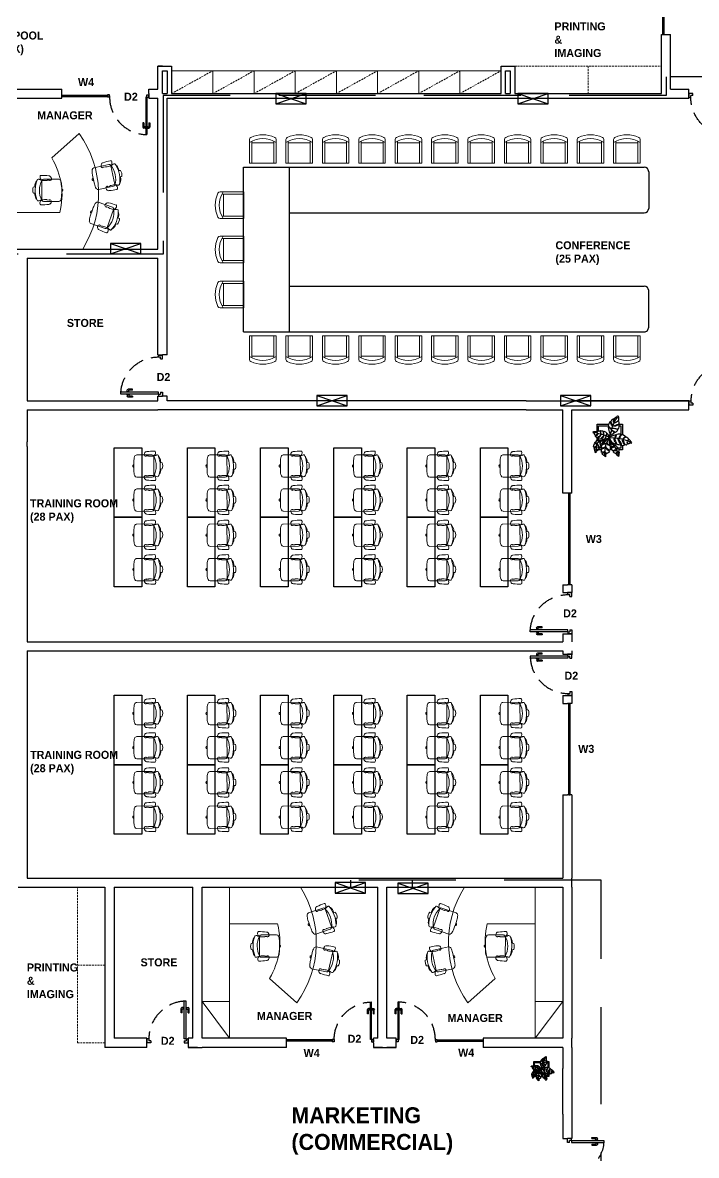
# Model space of a CAD drawing. Header units: inches. Extents: x 482566 to 494966, y -26460 to -22226.
# Drawn here: x 485092 to 485754, y -25098 to -23984 of the extents above; entities that cross this region are included whole.
import ezdxf
from ezdxf.enums import TextEntityAlignment as Align

# ---------------------------------------------------------------- set-up
doc = ezdxf.new("R2010")
doc.units = ezdxf.units.IN
doc.header["$LTSCALE"] = 15
doc.header["$MEASUREMENT"] = 0
for name, pattern in [('DASHED', [0.75, 0.5, -0.25]), ('HIDDEN2', [0.1875, 0.125, -0.0625]), ('TRATTEGGIATA2', [9.525, 6.35, -3.175])]:
    doc.linetypes.add(name, pattern=pattern)
for name, color, linetype in [('_new', 212, 'Continuous'), ('Ceco.NET 17', 3, 'Continuous'), ('GLAZING', 4, 'Continuous'), ('I-DOORS', 104, 'Continuous'), ('I-FURN', 4, 'Continuous'), ('I-WALL-IN', 3, 'Continuous'), ('SUI GAS LINE', 30, 'TRATTEGGIATA2')]:
    doc.layers.add(name, color=color, linetype=linetype)
doc.layers.add('A-furniture', color=50, linetype='Continuous', lineweight=9)
doc.layers.add('I-ANNO-TEXT', color=7, linetype='Continuous', lineweight=18)
doc.styles.add('ISO', font='ISO', dxfattribs={"width": 0.85})
doc.styles.add('MICRO', font='')
doc.styles.get('MICRO').set_extended_font_data('MicrogrammaSSi', bold=True)

# ---------------------------------------------------------------- blocks, each defined once
blk = doc.blocks.new('A$C6A0E07C9')
at = {"layer": 'A-furniture'}
for p, q in [((-0.214, 0.272), (0.118, 0.288)), ((-0.008, 0.248), (-0.011, 0.243)), ((0.038, 0.251), (-0.003, 0.25)), ((0.042, 0.251), (0.045, 0.247)), ((0.159, 0.25), (0.179, -0.167)), ((-0.291, 0.02), (-0.289, 0.029)), ((-0.288, 0.01), (-0.291, 0.02)), ((-0.289, 0.029), (-0.284, 0.038)), ((-0.282, 0.002), (-0.288, 0.01)), ((-0.284, 0.038), (-0.276, 0.044)), ((-0.274, -0.003), (-0.282, 0.002)), ((-0.276, 0.044), (-0.267, 0.046)), ((-0.269, 0.177), (-0.266, 0.205)), ((-0.012, 0.242), (-0.025, 0.242)), ((-0.011, 0.243), (-0.012, 0.242)), ((-0.011, 0.243), (-0.011, 0.243)), ((0.045, 0.247), (0.046, 0.246)), ((0.046, 0.246), (0.048, 0.245)), ((0.048, 0.245), (0.048, 0.245)), ((0.315, 0.121), (0.306, 0.12)), ((0.313, 0.121), (0.347, 0.116)), ((0.315, 0.152), (0.319, 0.129)), ((0.351, 0.113), (0.36, 0.088)), ((0.364, 0.015), (0.358, -0.011)), ((0.36, 0.088), (0.366, 0.051)), ((0.366, 0.051), (0.364, 0.015)), ((-0.264, -0.004), (-0.274, -0.003)), ((-0.189, -0.217), (0.143, -0.2)), ((0.009, -0.176), (-0.004, -0.177)), ((0.009, -0.176), (0.009, -0.176)), ((0.01, -0.176), (0.009, -0.176)), ((0.013, -0.182), (0.01, -0.176)), ((0.059, -0.18), (0.018, -0.183)), ((0.063, -0.179), (0.066, -0.175)), ((0.066, -0.175), (0.067, -0.174)), ((0.067, -0.174), (0.069, -0.173)), ((0.069, -0.173), (0.069, -0.173)), ((0.296, -0.147), (0.284, -0.159)), ((0.311, -0.022), (0.322, -0.023)), ((0.32, -0.023), (0.355, -0.015)), ((0.355, -0.015), (0.356, -0.013)), ((0.356, -0.013), (0.358, -0.011))]:
    blk.add_line(p, q, dxfattribs=at)
for centre, radius, start, end in [((-0.21, 0.223), 0.0487, 94.526, 161.0109), ((0.027, 0.278), 0.0792, 129.4999, 189.1152), ((-0.022, 0.271), 0.0292, 192.0047, 264.4409), ((0.007, 0.283), 0.0635, 94.0792, 117.5938), ((-0.004, 0.244), 0.00623, 84.8455, 131.3174), ((0.224, -0.892), 1.257, 92.3594, 100.1757), ((0.037, 0.241), 0.0101, 64.5281, 88.6391), ((0.001, 1.553), 1.309, 272.0899, 276.676), ((0.117, 0.241), 0.0463, 34.0902, 88.4441), ((0.149, 0.274), 0.0211, 279.8693, 313.3434), ((-0.249, 0.025), 0.471, 334.5973, 30.9732), ((0.17, 0.245), 0.0129, 130.1366, 158.0173), ((0.187, 0.181), 0.0779, 100.0525, 108.2672), ((0.108, 0.326), 0.0879, 309.6726, 333.0223), ((0.172, 0.345), 0.0192, 28.1256, 89.2436), ((-1.125, 2.793), 2.849, 297.1157, 298.0695), ((-0.92, -0.013), 1.143, 14.0931, 15.0056), ((0.121, 0.323), 0.0749, 330.3794, 24.513), ((0.234, 0.223), 0.0597, 72.5282, 107.7011), ((0.195, 0.222), 0.0806, 25.5198, 45.5387), ((-0.301, 0.026), 0.614, 339.6108, 22.0467), ((0.128, 0.125), 0.189, 8.0925, 40.8276), ((0.182, 0.142), 0.452, 175.5289, 182.0991), ((72.219, 3.627), 72.574, 182.76527, 182.92488), ((0.594, -0.035), 0.893, 162.1203, 164.4323), ((0.31, 0.129), 0.0088, 301.088, 3.1667), ((0.347, 0.111), 0.00513, 22.8184, 91.0076), ((0.081, -0.062), 0.341, 182.481, 200.7553), ((-0.186, -0.16), 0.0572, 202.8821, 266.1169), ((0.052, -0.207), 0.0792, 176.5782, 236.1936), ((0.002, -0.206), 0.0292, 101.2525, 173.6887), ((0.017, -0.177), 0.00623, 234.376, 280.848), ((0.058, -0.17), 0.0101, 277.0543, 301.1654), ((0.152, -1.479), 1.309, 89.0174, 93.6036), ((0.138, -0.155), 0.0449, 276.7939, 330.1521), ((0.172, -0.191), 0.0211, 52.3501, 85.8241), ((0.197, -0.155), 0.0211, 212.6602, 229.0352), ((0.163, -0.292), 0.122, 63.0548, 80.6357), ((0.136, -0.248), 0.0879, 32.6712, 56.0209), ((-0.92, -0.013), 1.143, 350.6964, 351.6126), ((0.149, -0.244), 0.0749, 341.1805, 35.314), ((0.324, 0.055), 0.26, 246.1539, 250.8174), ((0.249, -0.153), 0.0392, 254.2998, 275.9911), ((0.254, -0.14), 0.0518, 269.3553, 293.3788), ((0.116, -0.038), 0.211, 328.6962, 1.8079), ((0.318, -0.031), 0.00903, 2.1237, 63.3709), ((0.031, -0.214), 0.0635, 248.0997, 271.6142), ((0.131, 0.976), 1.257, 265.5178, 273.334), ((0.202, -0.26), 0.0192, 276.4498, 337.5679)]:
    blk.add_arc(centre, radius, start, end, dxfattribs=at)
blk = doc.blocks.new('205')
at = {"layer": 'A-furniture'}
for p, q in [((-290, 207), (-290, -310)), ((-240, 168), (-240, -310)), ((-240, 130), (240, 130)), ((240, -310), (240, 168)), ((290, -310), (290, 207)), ((-290, -310), (290, -310))]:
    blk.add_line(p, q, dxfattribs=at)
for centre, radius, start, end in [((-240, 207), 50, 114.9011, 180), ((0, -310), 620, 65.0989, 114.9011), ((240, 207), 50, 360, 65.0989), ((0, -310), 535, 57.1763, 122.8237)]:
    blk.add_arc(centre, radius, start, end, dxfattribs=at)
at = {"layer": 'A-furniture', "style": 'ISO', "width": 0.85, "flags": 3}
blk.add_attdef('KAB', text='', height=100, dxfattribs=at).set_placement((0, 0), align=Align.CENTER)
blk = doc.blocks.new('*U164')
at = {"layer": 'A-furniture'}
for p, q in [((2.5, -0.6), (2.5, 0)), ((3.3, -0.6), (0, -0.6)), ((0.8, -0.6), (0.8, -1.65)), ((1.992, -1.476), (2.525, -2.072))]:
    blk.add_line(p, q, dxfattribs=at)
at = {"layer": 'A-furniture', "linetype": 'HIDDEN2'}
blk.add_line((2.5, 0), (3.3, -0.6), dxfattribs=at)
at = {"layer": 'A-furniture'}
for centre, radius, start, end in [((1.189, -0.145), 1.554, 255.5214, 301.111), ((1.204, -0.234), 2.264, 237.868, 305.7215)]:
    blk.add_arc(centre, radius, start, end, dxfattribs=at)
for p, rotation in [((1.323, -1.428), 86.85652716130764), ((0.691, -2.585), 248.0226334994808), ((1.546, -2.651), 279.5773348211345)]:
    blk.add_blockref('A$C6A0E07C9', p, dxfattribs=dict(at, rotation=rotation))
blk = doc.blocks.new('glass doors- 900')
for p, q in [((387081, -14355), (387070, -14355)), ((387070, -14408), (387070, -14355)), ((387081, -15046), (387081, -14225)), ((387102, -15046), (387102, -14226)), ((387102, -14355), (387113, -14355)), ((387113, -14408), (387113, -14355)), ((387017, -14483), (387017, -14387)), ((387038, -14483), (387017, -14483)), ((387070, -14366), (387038, -14366)), ((387038, -14483), (387038, -14398)), ((387070, -14398), (387038, -14398)), ((387081, -14408), (387070, -14408)), ((387102, -14408), (387113, -14408)), ((387113, -14366), (387145, -14366)), ((387113, -14398), (387145, -14398)), ((387145, -14483), (387145, -14398)), ((387145, -14483), (387167, -14483)), ((387167, -14483), (387167, -14387)), ((387038, -15046), (387038, -15093)), ((387081, -15046), (387038, -15046)), ((387081, -15093), (387038, -15093)), ((387081, -15046), (387081, -15093)), ((387081, -15046), (387081, -15093)), ((387081, -15046), (387102, -15046)), ((387895, -15046), (387895, -15093)), ((387895, -15046), (387895, -15093)), ((387895, -15046), (387895, -15046)), ((387895, -15046), (387938, -15046)), ((387895, -15093), (387938, -15093)), ((387938, -15046), (387938, -15093))]:
    blk.add_line(p, q)
at = {"linetype": 'DASHED', "ltscale": 50}
blk.add_arc((387070, -15050), 825, 358.6028, 89.255, dxfattribs=at)
for centre, start, end in [((387038, -14387), 90, 180), ((387145, -14387), 0, 90)]:
    blk.add_arc(centre, 21.4, start, end)
blk = doc.blocks.new('door 1')
for p, q in [((86, 0), (0, 0)), ((0, -90), (0, 0)), ((86, -43), (86, 0)), ((814, 0), (900, 0)), ((814, -43), (814, 0)), ((900, -90), (900, 0)), ((43, -90), (0, -90)), ((86, -43), (43, -43)), ((43, -90), (43, -43)), ((43, -90), (43, -43)), ((43, -90), (43, -911)), ((43, -90), (86, -90)), ((86, -90), (86, -909)), ((814, -43), (857, -43)), ((857, -90), (857, -43)), ((857, -90), (857, -43)), ((857, -90), (900, -90)), ((857, -90), (857, -90)), ((-21, -652), (-21, -749)), ((0, -652), (-21, -652)), ((0, -652), (0, -738)), ((32, -738), (0, -738)), ((32, -727), (32, -781)), ((43, -727), (32, -727)), ((86, -727), (96, -727)), ((96, -727), (96, -781)), ((96, -738), (129, -738)), ((129, -652), (129, -738)), ((129, -652), (150, -652)), ((150, -652), (150, -749)), ((32, -770), (0, -770)), ((43, -781), (32, -781)), ((86, -781), (96, -781)), ((96, -770), (129, -770))]:
    blk.add_line(p, q)
at = {"linetype": 'DASHED', "ltscale": 50}
blk.add_arc((32, -86), 825, 270.745, 1.3972, dxfattribs=at)
for centre, start, end in [((0, -749), 180, 270), ((129, -749), 270, 0)]:
    blk.add_arc(centre, 21.4, start, end)
blk = doc.blocks.new('pivot door')
blk.add_line((-188253, -329835), (-188265, -329835))
at = {"layer": 'I-DOORS', "rotation": 180}
blk.add_blockref('door 1', (-188253, -329835), dxfattribs=at)
blk = doc.blocks.new('solid door-1500')
for p, q in [((410430, -4306), (410430, -4209)), ((410484, -4188), (410452, -4188)), ((410484, -4231), (410484, -4177)), ((410495, -4177), (410484, -4177)), ((410495, -4754), (410495, -4047)), ((410537, -4754), (410537, -4047)), ((410537, -4177), (410548, -4177)), ((410548, -4231), (410548, -4177)), ((410548, -4188), (410580, -4188)), ((410602, -4306), (410602, -4209)), ((411802, -4306), (411802, -4209)), ((411855, -4188), (411823, -4188)), ((411866, -4177), (411855, -4177)), ((411855, -4231), (411855, -4177)), ((411866, -4754), (411866, -4047)), ((411909, -4754), (411909, -4047)), ((411909, -4177), (411920, -4177)), ((411920, -4231), (411920, -4177)), ((411920, -4188), (411952, -4188)), ((411973, -4306), (411973, -4209)), ((410452, -4306), (410430, -4306)), ((410484, -4220), (410452, -4220)), ((410452, -4306), (410452, -4220)), ((410495, -4231), (410484, -4231)), ((410537, -4231), (410548, -4231)), ((410548, -4220), (410580, -4220)), ((410580, -4306), (410580, -4220)), ((410580, -4306), (410602, -4306)), ((411823, -4306), (411802, -4306)), ((411855, -4220), (411823, -4220)), ((411823, -4306), (411823, -4220)), ((411866, -4231), (411855, -4231)), ((411909, -4231), (411920, -4231)), ((411920, -4220), (411952, -4220)), ((411952, -4306), (411952, -4220)), ((411952, -4306), (411973, -4306)), ((410495, -4754), (410452, -4754)), ((410452, -4754), (410452, -4844)), ((410452, -4844), (410464, -4844)), ((410537, -4844), (410452, -4844)), ((410495, -4754), (410537, -4754)), ((410495, -4754), (410495, -4801)), ((410495, -4754), (410495, -4801)), ((410537, -4801), (410495, -4801)), ((410537, -4801), (410537, -4844)), ((411909, -4754), (411866, -4754)), ((411866, -4801), (411866, -4844)), ((411866, -4801), (411909, -4801)), ((411866, -4844), (411952, -4844)), ((411909, -4754), (411909, -4801)), ((411909, -4754), (411909, -4801)), ((411909, -4754), (411952, -4754)), ((411952, -4844), (411940, -4844)), ((411952, -4754), (411952, -4844))]:
    blk.add_line(p, q)
for points in [[(410495, -4047), (410537, -4047)], [(411909, -4047), (411866, -4047)]]:
    blk.add_lwpolyline(points)
for centre, start, end in [((410452, -4209), 90, 180), ((410580, -4209), 0, 90), ((411823, -4209), 90, 180), ((411952, -4209), 0, 90)]:
    blk.add_arc(centre, 21.4, start, end)
at = {"linetype": 'DASHED', "ltscale": 50}
for centre, start, end in [((410495, -4754), 0, 86.5254), ((411909, -4754), 93.4746, 180)]:
    blk.add_arc(centre, 707, start, end, dxfattribs=at)
blk = doc.blocks.new('Drawing10')
at = {"layer": 'Ceco.NET 17', "color": 7}
for p, q in [((-0.02, 0.263), (-0.059, 0.273)), ((0.029, 0.247), (-0.02, 0.263)), ((0.07, 0.24), (0.029, 0.247)), ((0.103, 0.231), (0.07, 0.24)), ((0.156, 0.21), (0.103, 0.231)), ((0.189, 0.199), (0.156, 0.21))]:
    blk.add_line(p, q, dxfattribs=at)
for points in [[(0, 0.276), (0, 0.4), (0.182, 0.4)], [(0.025, 0.293), (0.025, 0.375), (0.175, 0.375)], [(0.206, 0.225), (0.234, 0.312), (0.243, 0.364), (0.261, 0.413), (0.297, 0.476), (0.326, 0.508)], [(0.224, 0.4), (0.232, 0.4)], [(0.237, 0.375), (0.242, 0.375)], [(0.259, 0.375), (0.295, 0.375)], [(0.338, 0.4), (0.4, 0.4), (0.4, 0.232)], [(0.348, 0.375), (0.375, 0.375), (0.375, 0.24)], [(0, 0.23), (0, 0.238)], [(0, 0.142), (0, 0.191)], [(0.025, 0.19), (0.025, 0.202)], [(0.191, 0.189), (0.191, 0.164), (0.19, 0.141), (0.192, 0.118), (0.197, 0.094), (0.2, 0.079), (0.194, 0.076), (0.179, 0.082), (0.168, 0.093), (0.161, 0.107), (0.154, 0.102), (0.16, 0.091), (0.17, 0.076), (0.189, 0.069), (0.204, 0.057), (0.205, 0.04), (0.208, 0.023), (0.207, 0.007), (0.202, -0.007), (0.191, -0.008), (0.166, 0.008), (0.152, 0.026), (0.139, 0.043), (0.134, 0.037), (0.142, 0.022), (0.155, 0.007), (0.177, -0.01), (0.191, -0.021), (0.193, -0.032), (0.183, -0.043), (0.173, -0.051), (0.157, -0.061), (0.142, -0.052), (0.13, -0.036), (0.12, -0.034), (0.124, -0.043), (0.137, -0.054), (0.149, -0.063), (0.148, -0.067), (0.134, -0.077), (0.132, -0.096), (0.132, -0.113), (0.12, -0.102), (0.105, -0.09), (0.089, -0.075), (0.081, -0.058), (0.084, -0.048), (0.105, -0.042), (0.116, -0.037), (0.111, -0.031), (0.094, -0.037), (0.081, -0.04), (0.072, -0.043), (0.072, -0.025), (0.072, -0.007), (0.072, 0.008), (0.082, 0.015), (0.108, 0.023), (0.117, 0.031), (0.121, 0.039), (0.112, 0.035), (0.102, 0.028), (0.084, 0.025), (0.072, 0.035), (0.072, 0.055), (0.078, 0.07), (0.087, 0.087), (0.099, 0.088), (0.124, 0.093), (0.14, 0.094), (0.135, 0.098), (0.121, 0.099), (0.102, 0.098), (0.098, 0.102), (0.103, 0.108), (0.116, 0.119), (0.13, 0.132), (0.191, 0.189)], [(0.185, 0.178), (0.165, 0.136), (0.14, 0.087), (0.126, 0.037), (0.12, -0.01), (0.114, -0.055), (0.117, -0.082), (0.127, -0.102)], [(0.212, 0.19), (0.269, 0.184), (0.331, 0.182), (0.383, 0.173), (0.451, 0.152), (0.511, 0.127), (0.529, 0.115)], [(0.375, 0.234), (0.375, 0.222)], [(0.126, 0.15), (0.09, 0.139), (0.044, 0.125), (0.007, 0.107), (-0.008, 0.075), (-0.019, 0.031), (-0.023, -0.012)], [(0.072, 0), (0.018, 0)], [(0.025, 0.134), (0.025, 0.169)], [(0.025, 0.03), (0.025, 0.042)], [(0.11, 0.025), (0.029, 0.025)], [(0.153, 0.025), (0.14, 0.025)], [(0.179, 0), (0.164, 0)], [(0.235, 0), (0.204, 0)], [(0.231, 0.025), (0.207, 0.025)], [(0.218, 0.108), (0.265, 0.06), (0.283, 0.028), (0.312, -0.014), (0.323, -0.05), (0.331, -0.093)], [(0.315, 0), (0.309, 0)], [(0.318, 0.025), (0.311, 0.025)], [(0.375, 0.099), (0.375, 0.025), (0.33, 0.025)], [(0.4, 0.068), (0.4, 0), (0.342, 0)]]:
    blk.add_lwpolyline(points, dxfattribs=at)
for points in [[(0.331, 0.528), (0.32, 0.524), (0.312, 0.519), (0.305, 0.512), (0.303, 0.502), (0.302, 0.488), (0.297, 0.489), (0.297, 0.5), (0.294, 0.505), (0.289, 0.504), (0.28, 0.496), (0.271, 0.491), (0.266, 0.483), (0.266, 0.466), (0.266, 0.443), (0.266, 0.43), (0.262, 0.426), (0.26, 0.433), (0.259, 0.456), (0.261, 0.479), (0.255, 0.482), (0.243, 0.473), (0.234, 0.468), (0.226, 0.462), (0.22, 0.453), (0.218, 0.439), (0.225, 0.417), (0.233, 0.398), (0.243, 0.379), (0.242, 0.371), (0.236, 0.375), (0.232, 0.386), (0.223, 0.402), (0.212, 0.423), (0.209, 0.437), (0.198, 0.435), (0.188, 0.417), (0.184, 0.408), (0.18, 0.396), (0.174, 0.372), (0.189, 0.355), (0.203, 0.347), (0.221, 0.334), (0.227, 0.323), (0.23, 0.315), (0.224, 0.319), (0.217, 0.33), (0.2, 0.34), (0.183, 0.352), (0.174, 0.355), (0.174, 0.348), (0.177, 0.325), (0.183, 0.3), (0.19, 0.282), (0.203, 0.266), (0.203, 0.253), (0.194, 0.21), (0.213, 0.227), (0.233, 0.24), (0.269, 0.267), (0.269, 0.27), (0.26, 0.283), (0.237, 0.295), (0.233, 0.306), (0.241, 0.302), (0.265, 0.293), (0.279, 0.277), (0.288, 0.276), (0.289, 0.275), (0.292, 0.278), (0.308, 0.291), (0.319, 0.301), (0.325, 0.309), (0.32, 0.318), (0.302, 0.321), (0.281, 0.325), (0.255, 0.331), (0.243, 0.335), (0.248, 0.336), (0.269, 0.337), (0.297, 0.331), (0.325, 0.325), (0.335, 0.326), (0.341, 0.338), (0.345, 0.361), (0.349, 0.379), (0.349, 0.394), (0.332, 0.39), (0.302, 0.376), (0.276, 0.372), (0.258, 0.37), (0.259, 0.376), (0.278, 0.377), (0.297, 0.384), (0.318, 0.394), (0.338, 0.4), (0.346, 0.41), (0.345, 0.427), (0.343, 0.446), (0.323, 0.442), (0.306, 0.43), (0.285, 0.42), (0.272, 0.42), (0.286, 0.427), (0.309, 0.438), (0.328, 0.452), (0.34, 0.456), (0.34, 0.479), (0.34, 0.499), (0.34, 0.512), (0.336, 0.519)], [(-0.066, 0.275), (-0.059, 0.28), (-0.052, 0.283), (-0.038, 0.283), (-0.021, 0.284), (-0.008, 0.285), (-0.001, 0.28), (0.001, 0.27), (0.005, 0.258), (0.009, 0.257), (0.006, 0.266), (0.004, 0.277), (0.005, 0.287), (0.009, 0.289), (0.02, 0.292), (0.03, 0.295), (0.038, 0.296), (0.048, 0.289), (0.052, 0.271), (0.055, 0.257), (0.057, 0.245), (0.063, 0.247), (0.06, 0.265), (0.055, 0.282), (0.051, 0.293), (0.049, 0.298), (0.052, 0.3), (0.067, 0.298), (0.08, 0.297), (0.093, 0.295), (0.094, 0.279), (0.097, 0.261), (0.102, 0.245), (0.103, 0.236), (0.107, 0.232), (0.109, 0.237), (0.105, 0.253), (0.1, 0.268), (0.099, 0.281), (0.103, 0.293), (0.109, 0.29), (0.118, 0.283), (0.131, 0.278), (0.144, 0.268), (0.147, 0.25), (0.145, 0.229), (0.148, 0.216), (0.151, 0.222), (0.151, 0.232), (0.15, 0.246), (0.151, 0.254), (0.149, 0.261), (0.153, 0.261), (0.16, 0.255), (0.17, 0.243), (0.175, 0.232), (0.184, 0.219), (0.192, 0.204), (0.184, 0.192), (0.172, 0.182), (0.164, 0.173), (0.153, 0.168), (0.138, 0.166), (0.128, 0.169), (0.131, 0.178), (0.139, 0.192), (0.144, 0.201), (0.145, 0.207), (0.136, 0.207), (0.13, 0.198), (0.123, 0.175), (0.119, 0.165), (0.113, 0.16), (0.101, 0.159), (0.086, 0.159), (0.076, 0.16), (0.07, 0.168), (0.077, 0.18), (0.094, 0.197), (0.105, 0.21), (0.108, 0.221), (0.104, 0.225), (0.097, 0.212), (0.086, 0.2), (0.075, 0.19), (0.066, 0.176), (0.059, 0.166), (0.051, 0.163), (0.037, 0.164), (0.027, 0.167), (0.011, 0.182), (0.024, 0.189), (0.046, 0.208), (0.056, 0.22), (0.06, 0.228), (0.061, 0.236), (0.054, 0.234), (0.048, 0.221), (0.034, 0.207), (0.02, 0.2), (0.006, 0.19), (-0.006, 0.192), (-0.016, 0.199), (-0.022, 0.206), (-0.025, 0.215), (-0.009, 0.225), (0.006, 0.233), (0.015, 0.242), (0.01, 0.245), (0, 0.238), (-0.011, 0.232), (-0.025, 0.222), (-0.03, 0.223), (-0.033, 0.231), (-0.041, 0.249), (-0.053, 0.26), (-0.063, 0.271)], [(0.547, 0.11), (0.54, 0.118), (0.532, 0.126), (0.525, 0.137), (0.516, 0.148), (0.509, 0.156), (0.5, 0.156), (0.49, 0.152), (0.48, 0.141), (0.478, 0.146), (0.486, 0.156), (0.5, 0.159), (0.5, 0.166), (0.494, 0.172), (0.48, 0.183), (0.468, 0.192), (0.455, 0.2), (0.441, 0.194), (0.428, 0.187), (0.419, 0.178), (0.411, 0.169), (0.405, 0.172), (0.414, 0.183), (0.423, 0.191), (0.434, 0.198), (0.441, 0.202), (0.446, 0.208), (0.437, 0.213), (0.416, 0.227), (0.401, 0.232), (0.387, 0.234), (0.37, 0.217), (0.362, 0.2), (0.351, 0.184), (0.342, 0.185), (0.354, 0.197), (0.36, 0.213), (0.369, 0.226), (0.376, 0.235), (0.375, 0.241), (0.365, 0.245), (0.35, 0.245), (0.332, 0.242), (0.31, 0.239), (0.301, 0.227), (0.293, 0.205), (0.288, 0.186), (0.284, 0.196), (0.291, 0.218), (0.295, 0.226), (0.297, 0.231), (0.293, 0.234), (0.278, 0.23), (0.257, 0.222), (0.245, 0.217), (0.23, 0.21), (0.219, 0.207), (0.193, 0.203), (0.197, 0.184), (0.202, 0.158), (0.211, 0.143), (0.223, 0.13), (0.23, 0.115), (0.248, 0.106), (0.267, 0.098), (0.294, 0.089), (0.297, 0.095), (0.294, 0.111), (0.284, 0.125), (0.273, 0.14), (0.267, 0.158), (0.267, 0.172), (0.271, 0.174), (0.277, 0.171), (0.277, 0.152), (0.288, 0.135), (0.296, 0.124), (0.305, 0.103), (0.306, 0.087), (0.325, 0.084), (0.344, 0.081), (0.362, 0.076), (0.368, 0.082), (0.366, 0.093), (0.354, 0.119), (0.344, 0.135), (0.336, 0.148), (0.328, 0.168), (0.334, 0.172), (0.346, 0.152), (0.358, 0.13), (0.373, 0.107), (0.377, 0.091), (0.376, 0.078), (0.383, 0.072), (0.403, 0.068), (0.412, 0.067), (0.426, 0.069), (0.43, 0.074), (0.422, 0.085), (0.416, 0.103), (0.405, 0.125), (0.401, 0.139), (0.401, 0.148), (0.407, 0.147), (0.411, 0.135), (0.419, 0.116), (0.427, 0.095), (0.438, 0.082), (0.454, 0.076), (0.462, 0.078), (0.473, 0.085), (0.479, 0.096), (0.47, 0.116), (0.474, 0.124), (0.478, 0.112), (0.485, 0.101), (0.49, 0.094), (0.501, 0.098), (0.515, 0.102), (0.524, 0.106), (0.537, 0.105)], [(-0.02, -0.051), (-0.027, -0.031), (-0.033, -0.013), (-0.042, 0.014), (-0.044, 0.024), (-0.029, 0.039), (-0.019, 0.044), (-0.016, 0.05), (-0.023, 0.049), (-0.034, 0.045), (-0.042, 0.037), (-0.049, 0.037), (-0.053, 0.049), (-0.049, 0.062), (-0.045, 0.089), (-0.037, 0.094), (-0.019, 0.097), (-0.004, 0.096), (0, 0.099), (-0.007, 0.101), (-0.027, 0.105), (-0.039, 0.105), (-0.037, 0.111), (-0.028, 0.119), (-0.014, 0.13), (-0.001, 0.143), (0.017, 0.14), (0.033, 0.129), (0.045, 0.128), (0.038, 0.133), (0.027, 0.138), (0.027, 0.145), (0.037, 0.147), (0.069, 0.152), (0.123, 0.156), (0.151, 0.158), (0.123, 0.138), (0.091, 0.116), (0.071, 0.087), (0.054, 0.088), (0.05, 0.102), (0.057, 0.122), (0.054, 0.125), (0.046, 0.111), (0.044, 0.093), (0.051, 0.08), (0.055, 0.068), (0.049, 0.052), (0.039, 0.035), (0.025, 0.043), (0.021, 0.065), (0.012, 0.088), (0.004, 0.093), (0.009, 0.078), (0.014, 0.06), (0.016, 0.044), (0.023, 0.032), (0.031, 0.023), (0.024, 0.008), (0.015, -0.005), (0.009, -0.013), (0, 0), (-0.004, 0.026), (-0.01, 0.039), (-0.012, 0.029), (-0.007, 0.004), (-0.004, -0.007), (0.003, -0.017), (-0.011, -0.021), (-0.018, -0.023)], [(0.203, 0.147), (0.221, 0.112), (0.237, 0.101), (0.268, 0.081), (0.273, 0.073), (0.272, 0.067), (0.27, 0.056), (0.274, 0.051), (0.278, 0.064), (0.283, 0.071), (0.29, 0.066), (0.298, 0.059), (0.31, 0.052), (0.313, 0.037), (0.311, 0.023), (0.307, 0.007), (0.31, -0.006), (0.316, 0), (0.315, 0.011), (0.318, 0.027), (0.322, 0.035), (0.327, 0.03), (0.335, 0.013), (0.345, -0.005), (0.344, -0.017), (0.333, -0.03), (0.322, -0.044), (0.33, -0.043), (0.337, -0.033), (0.348, -0.031), (0.349, -0.048), (0.344, -0.067), (0.339, -0.086), (0.335, -0.104), (0.312, -0.083), (0.306, -0.071), (0.299, -0.066), (0.302, -0.055), (0.313, -0.049), (0.315, -0.041), (0.306, -0.046), (0.294, -0.053), (0.291, -0.06), (0.279, -0.055), (0.266, -0.047), (0.255, -0.032), (0.269, -0.019), (0.287, -0.014), (0.3, -0.011), (0.299, -0.004), (0.286, -0.007), (0.271, -0.009), (0.256, -0.017), (0.247, -0.019), (0.238, -0.009), (0.233, 0.008), (0.233, 0.019), (0.228, 0.033), (0.237, 0.041), (0.256, 0.042), (0.265, 0.044), (0.264, 0.049), (0.256, 0.047), (0.236, 0.046), (0.228, 0.045), (0.222, 0.073), (0.216, 0.101), (0.206, 0.131)]]:
    blk.add_lwpolyline(points, close=True, dxfattribs=at)
for radius, start, end in [(0.152, 66.8462, 69.1635), (0.152, 207.3985, 208.1983), (0.11, 239.4978, 242.4297), (0.11, 256.133, 263.4421)]:
    blk.add_arc((0.19, 0.193), radius, start, end, dxfattribs=at)

msp = doc.modelspace()

# ---------------------------------------------------------------- linework, layer by layer
at = {"ltscale": 3}
for p, q in [((485370.4, -24053.4), (485340.6, -24053.4)), ((485340.6, -24053.4), (485340.6, -24063.6)), ((485340.6, -24063.6), (485370.4, -24053.4)), ((485370.4, -24053.4), (485340.6, -24053.4)), ((485340.6, -24053.4), (485370.4, -24063.6)), ((485370.4, -24063.6), (485370.4, -24053.4)), ((485608.4, -24053.4), (485578.6, -24053.4)), ((485578.6, -24053.4), (485578.6, -24063.6)), ((485578.6, -24063.6), (485608.4, -24053.4)), ((485608.4, -24053.4), (485578.6, -24053.4)), ((485578.6, -24053.4), (485608.4, -24063.6)), ((485608.4, -24063.6), (485608.4, -24053.4)), ((485340.6, -24063.6), (485370.4, -24063.6)), ((485578.6, -24063.6), (485608.4, -24063.6)), ((485207.9, -24200.9), (485178.1, -24200.9)), ((485178.1, -24200.9), (485178.1, -24211.1)), ((485178.1, -24211.1), (485207.9, -24200.9)), ((485207.9, -24200.9), (485178.1, -24200.9)), ((485178.1, -24200.9), (485207.9, -24211.1)), ((485207.9, -24211.1), (485207.9, -24200.9)), ((485178.1, -24211.1), (485207.9, -24211.1)), ((485410.9, -24350.4), (485381.1, -24350.4)), ((485381.1, -24350.4), (485381.1, -24360.6)), ((485381.1, -24360.6), (485410.9, -24350.4)), ((485410.9, -24350.4), (485381.1, -24350.4)), ((485381.1, -24350.4), (485410.9, -24360.6)), ((485410.9, -24360.6), (485410.9, -24350.4)), ((485650.4, -24350.4), (485620.6, -24350.4)), ((485620.6, -24350.4), (485620.6, -24360.6)), ((485620.6, -24360.6), (485650.4, -24350.4)), ((485650.4, -24350.4), (485620.6, -24350.4)), ((485620.6, -24350.4), (485650.4, -24360.6)), ((485650.4, -24360.6), (485650.4, -24350.4)), ((485381.1, -24360.6), (485410.9, -24360.6)), ((485620.6, -24360.6), (485650.4, -24360.6)), ((485428.9, -24829.9), (485399.1, -24829.9)), ((485399.1, -24829.9), (485399.1, -24840.1)), ((485399.1, -24840.1), (485428.9, -24829.9)), ((485428.9, -24829.9), (485399.1, -24829.9)), ((485399.1, -24829.9), (485428.9, -24840.1)), ((485428.9, -24840.1), (485428.9, -24829.9)), ((485490.4, -24830.4), (485460.6, -24830.4)), ((485460.6, -24830.4), (485460.6, -24840.6)), ((485460.6, -24840.6), (485490.4, -24830.4)), ((485490.4, -24830.4), (485460.6, -24830.4)), ((485460.6, -24830.4), (485490.4, -24840.6)), ((485490.4, -24840.6), (485490.4, -24830.4)), ((485399.1, -24840.1), (485428.9, -24840.1)), ((485460.6, -24840.6), (485490.4, -24840.6))]:
    msp.add_line(p, q, dxfattribs=at)
at = {"layer": '_new', "elevation": 6.9}
msp.add_lwpolyline([(485238.2, -24053.5), (485562.2, -24053.5)], dxfattribs=at)
at = {"layer": 'A-furniture', "linetype": 'HIDDEN2'}
for p, q in [((485238.2, -24053.5, 6.9), (485278.7, -24031, 6.9)), ((485278.7, -24053.5, 6.9), (485319.2, -24031, 6.9)), ((485319.2, -24053.5, 6.9), (485359.7, -24031, 6.9)), ((485359.7, -24053.5, 6.9), (485400.2, -24031, 6.9)), ((485400.2, -24053.5, 6.9), (485440.7, -24031, 6.9)), ((485440.7, -24053.5, 6.9), (485481.2, -24031, 6.9)), ((485481.2, -24053.5, 6.9), (485521.7, -24031, 6.9)), ((485521.7, -24053.5, 6.9), (485562.2, -24031, 6.9))]:
    msp.add_line(p, q, dxfattribs=at)
at = {"layer": 'A-furniture', "linetype": 'HIDDEN2', "elevation": 6.9}
for points in [[(485575.7, -24026.5), (485719.9, -24026.5)], [(485647.8, -24026.5), (485647.8, -24053.5)], [(485145.6, -24987.5), (485145.6, -24834.5)], [(485145.6, -24911), (485172.6, -24911)], [(485145.6, -24987.5), (485172.6, -24987.5)]]:
    msp.add_lwpolyline(points, dxfattribs=at)
at = {"layer": 'A-furniture', "elevation": 6.9}
for points in [[(485278.7, -24053.5), (485278.7, -24031), (485238.2, -24031), (485238.2, -24053.5)], [(485319.2, -24053.5), (485319.2, -24031), (485278.7, -24031), (485278.7, -24053.5)], [(485359.7, -24053.5), (485359.7, -24031), (485319.2, -24031), (485319.2, -24053.5)], [(485400.2, -24053.5), (485400.2, -24031), (485359.7, -24031), (485359.7, -24053.5)], [(485440.7, -24053.5), (485440.7, -24031), (485400.2, -24031), (485400.2, -24053.5)], [(485481.2, -24053.5), (485481.2, -24031), (485440.7, -24031), (485440.7, -24053.5)], [(485521.7, -24053.5), (485521.7, -24031), (485481.2, -24031), (485481.2, -24053.5)], [(485562.2, -24053.5), (485562.2, -24031), (485521.7, -24031), (485521.7, -24053.5)]]:
    msp.add_lwpolyline(points, close=True, dxfattribs=at)
at = {"layer": 'GLAZING', "elevation": 6.9}
for points in [[(485721.4, -23995.4), (485721.4, -23950.4)], [(485722.7, -23995.4), (485722.7, -23950.4)], [(485130.2, -24055.1), (485175.2, -24055.1)], [(485130.2, -24056.4), (485175.2, -24056.4)], [(485175.2, -24055.1), (485175.2, -24056.4)], [(485628.9, -24536.7), (485628.9, -24446.7)], [(485630.3, -24536.7), (485630.3, -24446.7)], [(485628.9, -24491.7), (485630.3, -24491.7)], [(485628.9, -24743.6), (485628.9, -24653.6)], [(485630.3, -24743.6), (485630.3, -24653.6)], [(485628.9, -24698.6), (485630.3, -24698.6)], [(485396.1, -24984.6), (485351.1, -24984.6)], [(485396.1, -24985.9), (485351.1, -24985.9)], [(485396.1, -24984.6), (485396.1, -24985.9)], [(485499.5, -24984.6), (485544.5, -24984.6)], [(485499.5, -24984.6), (485499.5, -24985.9)], [(485499.5, -24985.9), (485544.5, -24985.9)]]:
    msp.add_lwpolyline(points, dxfattribs=at)
at = {"layer": 'I-FURN'}
for p, q in [((485309, -24125.9, 6.9), (485702.9, -24125.9, 6.9)), ((485309, -24287.9, 6.9), (485309, -24125.9, 6.9)), ((485354, -24287.9, 6.9), (485354, -24125.9, 6.9)), ((485707.4, -24130.4, 6.9), (485707.4, -24166.4, 6.9)), ((485354, -24170.9, 6.9), (485702.9, -24170.9, 6.9)), ((485354, -24242.9, 6.9), (485702.9, -24242.9, 6.9)), ((485707.4, -24283.4, 6.9), (485707.4, -24247.4, 6.9)), ((485309, -24287.9, 6.9), (485702.9, -24287.9, 6.9))]:
    msp.add_line(p, q, dxfattribs=at)
at = {"layer": 'I-FURN', "elevation": 6.9}
for points in [[(485181.6, -24401.9), (485208.7, -24401.9), (485208.7, -24470.3), (485181.6, -24470.3)], [(485253.7, -24401.9), (485280.7, -24401.9), (485280.7, -24470.3), (485253.7, -24470.3)], [(485325.7, -24401.9), (485352.8, -24401.9), (485352.8, -24470.3), (485325.7, -24470.3)], [(485397.8, -24401.9), (485424.8, -24401.9), (485424.8, -24470.3), (485397.8, -24470.3)], [(485469.8, -24401.9), (485496.9, -24401.9), (485496.9, -24470.3), (485469.8, -24470.3)], [(485541.9, -24401.9), (485568.9, -24401.9), (485568.9, -24470.3), (485541.9, -24470.3)], [(485181.6, -24470.3), (485208.7, -24470.3), (485208.7, -24538.7), (485181.6, -24538.7)], [(485253.7, -24470.3), (485280.7, -24470.3), (485280.7, -24538.7), (485253.7, -24538.7)], [(485325.7, -24470.3), (485352.8, -24470.3), (485352.8, -24538.7), (485325.7, -24538.7)], [(485397.8, -24470.3), (485424.8, -24470.3), (485424.8, -24538.7), (485397.8, -24538.7)], [(485469.8, -24470.3), (485496.9, -24470.3), (485496.9, -24538.7), (485469.8, -24538.7)], [(485541.9, -24470.3), (485568.9, -24470.3), (485568.9, -24538.7), (485541.9, -24538.7)], [(485181.6, -24645.4), (485208.7, -24645.4), (485208.7, -24713.9), (485181.6, -24713.9)], [(485253.7, -24645.4), (485280.7, -24645.4), (485280.7, -24713.9), (485253.7, -24713.9)], [(485325.7, -24645.4), (485352.8, -24645.4), (485352.8, -24713.9), (485325.7, -24713.9)], [(485397.8, -24645.4), (485424.8, -24645.4), (485424.8, -24713.9), (485397.8, -24713.9)], [(485469.8, -24645.4), (485496.9, -24645.4), (485496.9, -24713.9), (485469.8, -24713.9)], [(485541.9, -24645.4), (485568.9, -24645.4), (485568.9, -24713.9), (485541.9, -24713.9)], [(485181.6, -24713.9), (485208.7, -24713.9), (485208.7, -24782.3), (485181.6, -24782.3)], [(485253.7, -24713.9), (485280.7, -24713.9), (485280.7, -24782.3), (485253.7, -24782.3)], [(485325.7, -24713.9), (485352.8, -24713.9), (485352.8, -24782.3), (485325.7, -24782.3)], [(485397.8, -24713.9), (485424.8, -24713.9), (485424.8, -24782.3), (485397.8, -24782.3)], [(485469.8, -24713.9), (485496.9, -24713.9), (485496.9, -24782.3), (485469.8, -24782.3)], [(485541.9, -24713.9), (485568.9, -24713.9), (485568.9, -24782.3), (485541.9, -24782.3)]]:
    msp.add_lwpolyline(points, close=True, dxfattribs=at)
at = {"layer": 'I-FURN'}
for centre, major_axis, start_param, end_param in [((485702.9, -24130.4, 6.9), (3.18, 3.18), 5.497787, 7.068583), ((485702.9, -24166.4, 6.9), (3.18, 3.18), 3.926991, 5.497787), ((485702.9, -24247.4, 6.9), (-3.18, 3.18), 3.926991, 5.497787), ((485702.9, -24283.4, 6.9), (-3.18, 3.18), 2.356194, 3.926991)]:
    msp.add_ellipse(centre, major_axis=major_axis, ratio=1, start_param=start_param, end_param=end_param, dxfattribs=at)
at = {"layer": 'I-WALL-IN'}
for p, q in [((485724.4, -23995.4, 6.9), (485728.9, -23995.4, 6.9)), ((485130.2, -24053.5, 6.9), (485130.2, -24049, 6.9)), ((485215.7, -24053.5, 6.9), (485215.7, -24049, 6.9)), ((485746.9, -24053.5, 6.9), (485746.9, -24049, 6.9)), ((485215.7, -24053.5, 6.9), (485215.7, -24058, 6.9)), ((485575.7, -24053.5, 6.9), (485719.9, -24053.5, 6.9)), ((485746.9, -24053.5, 6.9), (485746.9, -24058, 6.9)), ((485233.7, -24211, 6.9), (485233.7, -24206.5, 6.9)), ((485096.1, -24215.5, 6.9), (485096.1, -24355.7, 6.9)), ((485224.7, -24310.7, 6.9), (485229.2, -24310.7, 6.9)), ((485233.7, -24310.7, 6.9), (485229.2, -24310.7, 6.9)), ((485224.7, -24351.2, 6.9), (485229.2, -24351.2, 6.9)), ((485233.7, -24351.2, 6.9), (485229.2, -24351.2, 6.9)), ((485586.9, -24355.7, 6.9), (485631.9, -24355.7, 6.9)), ((485631.9, -24355.7, 6.9), (485746.9, -24355.7, 6.9)), ((485746.9, -24360.2, 6.9), (485746.9, -24355.7, 6.9)), ((485746.9, -24364.7, 6.9), (485746.9, -24360.2, 6.9)), ((485224.7, -24364.7, 6.9), (485224.7, -24364.7, 6.9)), ((485229.2, -24364.7, 6.9), (485224.7, -24364.7, 6.9)), ((485586.9, -24364.7, 6.9), (485622.9, -24364.7, 6.9)), ((485622.9, -24400.7, 6.9), (485622.9, -24364.7, 6.9)), ((485631.9, -24364.7, 6.9), (485746.9, -24364.7, 6.9)), ((485631.9, -24400.7, 6.9), (485631.9, -24364.7, 6.9)), ((485096.1, -24400.7), (485096.1, -24396.2, 6.9)), ((485630.3, -24446.7, 6.9), (485622.9, -24446.7, 6.9)), ((485631.9, -24446.7, 6.9), (485627.4, -24446.7, 6.9)), ((485622.9, -24536.7, 6.9), (485622.9, -24544.5, 6.9)), ((485622.9, -24536.7, 6.9), (485627.4, -24536.7, 6.9)), ((485631.9, -24536.7, 6.9), (485627.4, -24536.7, 6.9)), ((485631.9, -24536.7, 6.9), (485631.9, -24544.5, 6.9)), ((485622.9, -24544.5, 6.9), (485627.9, -24544.5, 6.9)), ((485631.9, -24544.5, 6.9), (485627.4, -24544.5, 6.9)), ((485622.9, -24585, 6.9), (485622.9, -24592.9, 6.9)), ((485622.9, -24585, 6.9), (485627.9, -24585, 6.9)), ((485631.9, -24585, 6.9), (485627.4, -24585, 6.9)), ((485631.9, -24585, 6.9), (485631.9, -24592.9, 6.9)), ((485631.9, -24585, 6.9), (485631.9, -24592.9, 6.9)), ((485622.9, -24601.9, 6.9), (485622.9, -24605.2, 6.9)), ((485622.9, -24605.2, 6.9), (485627.4, -24605.2, 6.9)), ((485631.9, -24605.2, 6.9), (485627.4, -24605.2, 6.9)), ((485631.9, -24601.9, 6.9), (485631.9, -24605.2, 6.9)), ((485631.9, -24601.9, 6.9), (485631.9, -24605.2, 6.9)), ((485622.9, -24645.7, 6.9), (485622.9, -24653.6, 6.9)), ((485622.9, -24645.7, 6.9), (485627.9, -24645.7, 6.9)), ((485631.9, -24645.7, 6.9), (485627.4, -24645.7, 6.9)), ((485631.9, -24645.7, 6.9), (485631.9, -24653.6, 6.9)), ((485622.9, -24653.6, 6.9), (485627.4, -24653.6, 6.9)), ((485622.9, -24743.6, 6.9), (485627.4, -24743.6, 6.9)), ((485631.9, -24743.6, 6.9), (485627.4, -24743.6, 6.9)), ((485172.6, -24825.5, 6.9), (485268.1, -24825.5, 6.9)), ((485445.5, -24825.5, 6.9), (485450, -24825.5, 6.9)), ((485631.9, -24834.5, 6.9), (485631.9, -24825.5, 6.9)), ((485172.6, -24987.5, 6.9), (485172.6, -24992, 6.9)), ((485213.8, -24987.5, 6.9), (485213.8, -24983, 6.9)), ((485213.8, -24992, 6.9), (485213.8, -24987.5, 6.9)), ((485254.3, -24987.5, 6.9), (485254.3, -24983, 6.9)), ((485254.3, -24987.5, 6.9), (485254.3, -24992, 6.9)), ((485351.1, -24992, 6.9), (485351.1, -24987.5, 6.9)), ((485436.6, -24987.5, 6.9), (485436.6, -24983, 6.9)), ((485436.6, -24987.5, 6.9), (485436.6, -24992, 6.9)), ((485459, -24987.5, 6.9), (485459, -24983, 6.9)), ((485459, -24992, 6.9), (485459, -24987.5, 6.9)), ((485544.5, -24987.5, 6.9), (485544.5, -24992, 6.9)), ((485631.9, -24992, 6.9), (485631.9, -24983, 6.9)), ((485177.1, -24992, 6.9), (485172.6, -24992, 6.9)), ((485254.3, -24992, 6.9), (485268.1, -24992, 6.9)), ((485436.6, -24992, 6.9), (485459, -24992, 6.9)), ((485622.9, -25057.7, 6.9), (485622.9, -25012.7, 6.9)), ((485631.9, -25012.7, 6.9), (485631.9, -25057.7, 6.9)), ((485622.9, -25081.6, 6.9), (485627.4, -25081.6, 6.9)), ((485631.9, -25081.6, 6.9), (485627.4, -25081.6, 6.9))]:
    msp.add_line(p, q, dxfattribs=at)
at = {"layer": 'I-WALL-IN', "elevation": 6.9}
for points in [[(485719.9, -24053.5), (485719.9, -23995.4)], [(485719.9, -23995.4), (485724.4, -23995.4)], [(485728.9, -24049), (485728.9, -23995.4)], [(485224.7, -24049), (485224.7, -24026.5)], [(485229.2, -24026.5), (485224.7, -24026.5)], [(485224.7, -24026.5), (485229.2, -24026.5)], [(485224.7, -24026.5), (485238.2, -24026.5), (485238.2, -24053.5)], [(485562.2, -24053.5), (485562.2, -24026.5)], [(485562.2, -24026.5), (485575.7, -24026.5), (485575.7, -24053.5)], [(485229.2, -24053.5), (485229.2, -24031)], [(485229.2, -24031), (485233.7, -24031), (485233.7, -24053.5)], [(485566.7, -24053.5), (485566.7, -24031)], [(485566.7, -24031), (485571.2, -24031), (485571.2, -24053.5)], [(485053.9, -24049), (485130.2, -24049)], [(485215.7, -24049), (485224.7, -24049)], [(485238.2, -24049), (485238.2, -24049)], [(485319.2, -24049), (485319.2, -24049)], [(485481.2, -24049), (485481.2, -24049)], [(485562.2, -24049), (485562.2, -24049)], [(485728.9, -24049), (485746.9, -24049)], [(485053.9, -24058), (485130.2, -24058)], [(485130.2, -24058), (485130.2, -24053.5)], [(485215.7, -24058), (485224.7, -24058)], [(485224.7, -24206.5), (485224.7, -24058)], [(485229.2, -24053.5), (485233.7, -24053.5)], [(485233.7, -24058), (485746.9, -24058)], [(485233.7, -24206.5), (485233.7, -24058)], [(485566.7, -24053.5), (485571.2, -24053.5)], [(485053.9, -24206.5), (485224.7, -24206.5)], [(485096.1, -24215.5), (485224.7, -24215.5)], [(485096.1, -24215.5), (485224.7, -24215.5)], [(485224.7, -24310.7), (485224.7, -24215.5)], [(485233.7, -24310.7), (485233.7, -24211)], [(485224.7, -24355.7), (485224.7, -24351.2)], [(485229.2, -24351.2), (485229.2, -24351.2)], [(485233.7, -24355.7), (485233.7, -24351.2)], [(485096.1, -24355.7), (485224.7, -24355.7)], [(485586.9, -24355.7), (485233.7, -24355.7)], [(485746.9, -24355.7), (485631.9, -24355.7)], [(485096.1, -24364.7), (485224.7, -24364.7)], [(485096.1, -24364.7), (485096.1, -24396.2)], [(485586.9, -24364.7), (485229.2, -24364.7)], [(485096.1, -24400.7), (485096.1, -24592.9)], [(485622.9, -24446.7), (485622.9, -24400.7)], [(485631.9, -24446.7), (485631.9, -24400.7)], [(485628.9, -24446.7), (485630.3, -24446.7)], [(485096.1, -24592.9), (485622.9, -24592.9)], [(485096.1, -24601.9), (485622.9, -24601.9)], [(485096.1, -24601.9), (485096.1, -24825.5)], [(485631.9, -24653.6), (485627.4, -24653.6)], [(485622.9, -24743.6), (485622.9, -24825.5)], [(485628.9, -24743.6), (485630.3, -24743.6)], [(485631.9, -24743.6), (485631.9, -24825.5)], [(485096.1, -24825.5), (485172.6, -24825.5)], [(485177.1, -24825.5), (485263.6, -24825.5)], [(485268.1, -24825.5), (485445.5, -24825.5)], [(485450, -24825.5), (485622.9, -24825.5)], [(485087.1, -24834.5), (485172.6, -24834.5)], [(485172.6, -24834.5), (485172.6, -24987.5)], [(485181.6, -24834.5), (485259.1, -24834.5)], [(485181.6, -24834.5), (485181.6, -24983)], [(485259.1, -24983), (485259.1, -24834.5)], [(485268.1, -24834.5), (485441, -24834.5)], [(485268.1, -24983), (485268.1, -24834.5)], [(485441, -24983), (485441, -24834.5)], [(485450, -24834.5), (485622.9, -24834.5)], [(485450, -24983), (485450, -24834.5)], [(485622.9, -24834.5), (485622.9, -24983)], [(485631.9, -24834.5), (485631.9, -24983)], [(485213.8, -24983), (485181.6, -24983)], [(485259.1, -24983), (485254.3, -24983)], [(485351.1, -24983), (485268.1, -24983)], [(485351.1, -24987.5), (485351.1, -24983)], [(485441, -24983), (485436.6, -24983)], [(485459, -24983), (485450, -24983)], [(485622.9, -24983), (485544.5, -24983)], [(485544.5, -24983), (485544.5, -24987.5)], [(485213.8, -24992), (485177.1, -24992)], [(485263.6, -24992), (485254.3, -24992)], [(485351.1, -24992), (485268.1, -24992)], [(485445.5, -24992), (485436.6, -24992)], [(485459, -24992), (485450, -24992)], [(485622.9, -24992), (485544.5, -24992)], [(485622.9, -24992), (485622.9, -25012.7)], [(485631.9, -24992), (485631.9, -25012.7)], [(485622.9, -25057.7), (485622.9, -25081.6)], [(485631.9, -25057.7), (485631.9, -25081.6)]]:
    msp.add_lwpolyline(points, dxfattribs=at)
msp.add_lwpolyline([(485096.1, -24834.5), (485096.1, -24834.5)], close=True, dxfattribs=at)
at = {"layer": 'SUI GAS LINE'}
for p, q in [((485824, -24037), (485724.5, -24037)), ((485724.5, -24037), (485724.5, -24055.5)), ((485724.5, -24055.5), (485230, -24055.5)), ((485230, -24055.5), (485230, -24211.5)), ((485230, -24211.5), (484502, -24211.5)), ((485660.5, -24827.5), (485414, -24827.5)), ((485414, -24827.5), (485414, -24834.5)), ((485475, -24835.5), (485475, -24827.5)), ((485660.5, -25333.5), (485660.5, -24827.5))]:
    msp.add_line(p, q, dxfattribs=at)

# ---------------------------------------------------------------- block references
at = {"yscale": 44.99999999999999, "zscale": 44.99999999999999}
for p, xscale, rotation in [((485053.9, -24206.5, 6.9), 44.99999999999999, 90), ((485268.1, -24834.5, 6.9), -44.99999999999999, 90), ((485622.9, -24834.5, 6.9), 44.99999999999999, 270)]:
    msp.add_blockref('*U164', p, dxfattribs=dict(at, xscale=xscale, rotation=rotation))
at = {"layer": 'A-furniture', "extrusion": (0, 0, -1), "xscale": 0.04500000025145709, "yscale": 0.04500000025145709, "zscale": -0.04499999999999744}
for p in [(-485327.9, -24107.9, -6.9), (-485363.7, -24107.9, -6.9), (-485399.5, -24107.9, -6.9), (-485435.3, -24107.9, -6.9), (-485471.1, -24107.9, -6.9), (-485506.9, -24107.9, -6.9), (-485542.7, -24107.9, -6.9), (-485578.5, -24107.9, -6.9), (-485614.4, -24107.9, -6.9), (-485650.2, -24107.9, -6.9), (-485686, -24107.9, -6.9)]:
    msp.add_blockref('205', p, dxfattribs=at)
at = {"layer": 'A-furniture', "extrusion": (0, 0, -1), "yscale": 0.04499999998952262}
for p, xscale, zscale, rotation in [((-485295.1, -24163.3, -6.9), 0.04499999998952262, -0.04499999999999744, 270), ((-485295.1, -24206.9, -6.9), 0.04499999998952262, -0.04499999999999744, 270), ((-485295.1, -24251.2, -6.9), 0.04499999998952262, -0.04499999999999744, 270), ((-485327.9, -24305.9, -6.9), -0.04500000025145709, -0.04500000025145709, 180), ((-485363.7, -24305.9, -6.9), -0.04500000025145709, -0.04500000025145709, 180), ((-485399.5, -24305.9, -6.9), -0.04500000025145709, -0.04500000025145709, 180), ((-485435.3, -24305.9, -6.9), -0.04500000025145709, -0.04500000025145709, 180), ((-485471.1, -24305.9, -6.9), -0.04500000025145709, -0.04500000025145709, 180), ((-485506.9, -24305.9, -6.9), -0.04500000025145709, -0.04500000025145709, 180), ((-485542.7, -24305.9, -6.9), -0.04500000025145709, -0.04500000025145709, 180), ((-485578.5, -24305.9, -6.9), -0.04500000025145709, -0.04500000025145709, 180), ((-485614.4, -24305.9, -6.9), -0.04500000025145709, -0.04500000025145709, 180), ((-485650.2, -24305.9, -6.9), -0.04500000025145709, -0.04500000025145709, 180), ((-485686, -24305.9, -6.9), -0.04500000025145709, -0.04500000025145709, 180)]:
    msp.add_blockref('205', p, dxfattribs=dict(at, xscale=xscale, zscale=zscale, rotation=rotation))
at = {"layer": 'A-furniture', "xscale": -45.00000000027777, "yscale": 45, "zscale": 45, "rotation": 183.1434728386661}
for p in [(485212.9, -24418.3, 6.9), (485284.9, -24418.3, 6.9), (485357, -24418.3, 6.9), (485429, -24418.3, 6.9), (485501.1, -24418.3, 6.9), (485573.1, -24418.3, 6.9), (485212.9, -24451.8, 6.9), (485284.9, -24451.8, 6.9), (485357, -24451.8, 6.9), (485429, -24451.8, 6.9), (485501.1, -24451.8, 6.9), (485573.1, -24451.8, 6.9), (485212.9, -24486.3, 6.9), (485284.9, -24486.3, 6.9), (485357, -24486.3, 6.9), (485429, -24486.3, 6.9), (485501.1, -24486.3, 6.9), (485573.1, -24486.3, 6.9), (485212.9, -24520.2, 6.9), (485284.9, -24520.2, 6.9), (485357, -24520.2, 6.9), (485429, -24520.2, 6.9), (485501.1, -24520.2, 6.9), (485573.1, -24520.2, 6.9), (485212.9, -24661.8, 6.9), (485284.9, -24661.8, 6.9), (485357, -24661.8, 6.9), (485429, -24661.8, 6.9), (485501.1, -24661.8, 6.9), (485573.1, -24661.8, 6.9), (485212.9, -24695.4, 6.9), (485284.9, -24695.4, 6.9), (485357, -24695.4, 6.9), (485429, -24695.4, 6.9), (485501.1, -24695.4, 6.9), (485573.1, -24695.4, 6.9), (485212.9, -24729.8, 6.9), (485284.9, -24729.8, 6.9), (485357, -24729.8, 6.9), (485429, -24729.8, 6.9), (485501.1, -24729.8, 6.9), (485573.1, -24729.8, 6.9), (485212.9, -24763.8, 6.9), (485284.9, -24763.8, 6.9), (485357, -24763.8, 6.9), (485429, -24763.8, 6.9), (485501.1, -24763.8, 6.9), (485573.1, -24763.8, 6.9)]:
    msp.add_blockref('A$C6A0E07C9', p, dxfattribs=at)
at = {"layer": 'Ceco.NET 17'}
for p, xscale, yscale, zscale in [((485656.6, -24403.9, 17.6), 62.77618433859136, 62.77618433859136, 62.77618433859136), ((485594.3, -25020.7, 3.4), 37.02206043585839, 37.02206043585839, 37.02206043585839)]:
    msp.add_blockref('Drawing10', p, dxfattribs=dict(at, xscale=xscale, yscale=yscale, zscale=zscale))
at = {"layer": 'GLAZING', "xscale": 0.04500000025145709, "yscale": 0.04500000025145709, "zscale": 0.04500000025145709, "rotation": 180}
msp.add_blockref('glass doors- 900', (502632.4, -24734, 6.9), dxfattribs=at)
at = {"layer": 'GLAZING'}
for p, xscale, yscale, zscale in [((502853.3, -24307.2, 6.9), -0.04500000025145709, 0.04499999998952262, 0.04499999999999744), ((468042.3, -24307.2, 6.9), 0.04500000025145709, 0.04500000025145709, 0.04500000025145709)]:
    msp.add_blockref('glass doors- 900', p, dxfattribs=dict(at, xscale=xscale, yscale=yscale, zscale=zscale))
at = {"layer": 'I-DOORS', "yscale": 0.04499999998952262}
for name, p, xscale, zscale, rotation in [('pivot door', (494258.8, -38896.1, 6.9), -0.04500000025145709, 0.04499999999999744, 180), ('pivot door', (470386.6, -32822.6, 6.9), -0.04499999998952262, 0.04499999999999744, 90), ('pivot door', (470789.3, -33056.4, 6.9), -0.04499999998952262, 0.04499999999999744, 90), ('pivot door', (470789.3, -16133.8, 6.9), 0.04499999998952262, 0.04499999998952262, 90), ('solid door-1500', (485845.4, -43619.4, 6.9), -0.04499999998952262, 0.04499999999999744, 270)]:
    msp.add_blockref(name, p, dxfattribs=dict(at, xscale=xscale, zscale=zscale, rotation=rotation))
at = {"layer": 'I-DOORS', "xscale": 0.04500000025145709, "yscale": 0.04500000025145709, "zscale": 0.04500000025145709}
for p in [(494258.8, -9517.6, 6.9), (493725.7, -10144.9, 6.9)]:
    msp.add_blockref('pivot door', p, dxfattribs=at)

# ---------------------------------------------------------------- texts
at = {"layer": 'I-ANNO-TEXT', "attachment_point": 1, "style": 'MICRO'}
for s, width, insert, char_height in [('\\pxql;{\\fBahnschrift Light|b1|i0|c0|p34;PRINTING\\P&\\PIMAGING  }', 7.41, (485614.7, -23983.4, 6.9), 7.875), ('{\\fBahnschrift Light|b1|i0|c0|p34;OPEN POOL\\P(20 PAX)}', 2474.148, (485049.5, -23992.4, 6.9), 7.875), ('{\\fBahnschrift Light|b1|i0|c0|p34;W4}', 7.41, (485146.1, -24038.3, 6.9), 7.875), ('{\\fBahnschrift Light|b1|i0|c0|p34;D2}', 7.41, (485191.4, -24052.6, 6.9), 7.875), ('{\\fBahnschrift Light|b1|i0|c0|p34;MANAGER }', 7.41, (485106, -24070.9, 6.9), 7.875), ('{\\fBahnschrift Light|b1|i0|c0|p34;CONFERENCE\\P(25 PAX)}', 3008.749, (485615.7, -24198.8, 6.9), 7.875), ('{\\fBahnschrift Light|b1|i0|c0|p34;STORE}', 7.41, (485135.1, -24275.2, 6.9), 7.875), ('{\\fBahnschrift Light|b1|i0|c0|p34;D2}', 7.41, (485223.4, -24328.4, 6.9), 7.875), ('{\\fBahnschrift Light|b1|i0|c0|p34;TRAINING ROOM\\P(28 PAX)}', 1646.072, (485098.9, -24452.7, 6.9), 7.875), ('{\\fBahnschrift Light|b1|i0|c0|p34;W3}', 7.41, (485645.5, -24487.8, 6.9), 7.875), ('{\\fBahnschrift Light|b1|i0|c0|p34;D2}', 7.41, (485623.3, -24561, 6.9), 7.875), ('{\\fBahnschrift Light|b1|i0|c0|p34;D2}', 7.41, (485624.6, -24622.3, 6.9), 7.875), ('{\\fBahnschrift Light|b1|i0|c0|p34;W3}', 7.41, (485638.1, -24694.3, 6.9), 7.875), ('{\\fBahnschrift Light|b1|i0|c0|p34;TRAINING ROOM\\P(28 PAX)}', 1646.072, (485099, -24700.2), 7.875), ('\\pxql;{\\fBahnschrift Light|b1|i0|c0|p34;PRINTING\\P&\\PIMAGING  }', 7.41, (485095.8, -24909.4), 7.875), ('{\\fBahnschrift Light|b1|i0|c0|p34;STORE  }', 7.41, (485207.6, -24904.4, 6.9), 7.875), ('{\\fBahnschrift Light|b1|i0|c0|p34;MANAGER }', 7.41, (485322.1, -24957.1, 6.9), 7.875), ('{\\fBahnschrift Light|b1|i0|c0|p34;MANAGER }', 7.41, (485509.5, -24959.1, 6.9), 7.875), ('{\\fBahnschrift Light|b1|i0|c0|p34;D2}', 7.41, (485227.6, -24981.6, 6.9), 7.875), ('{\\fBahnschrift Light|b1|i0|c0|p34;D2}', 7.41, (485411.3, -24979.6, 6.9), 7.875), ('{\\fBahnschrift Light|b1|i0|c0|p34;D2}', 7.41, (485472.9, -24980.7, 6.9), 7.875), ('{\\fBahnschrift Light|b1|i0|c0|p34;W4}', 7.41, (485368, -24993.6, 6.9), 7.875), ('{\\fBahnschrift Light|b1|i0|c0|p34;W4}', 7.41, (485520, -24993.2, 6.9), 7.875), ('{\\fBahnschrift Light|b1|i0|c0|p34;MARKETING\\P(COMMERCIAL)}', 9.951, (485356, -25050.9, 6.9), 15.75)]:
    msp.add_mtext_dynamic_manual_height_columns(s, width=width, gutter_width=1.5, heights=[0], dxfattribs=dict(at, insert=insert, char_height=char_height))

doc.saveas('drawing.dxf')
